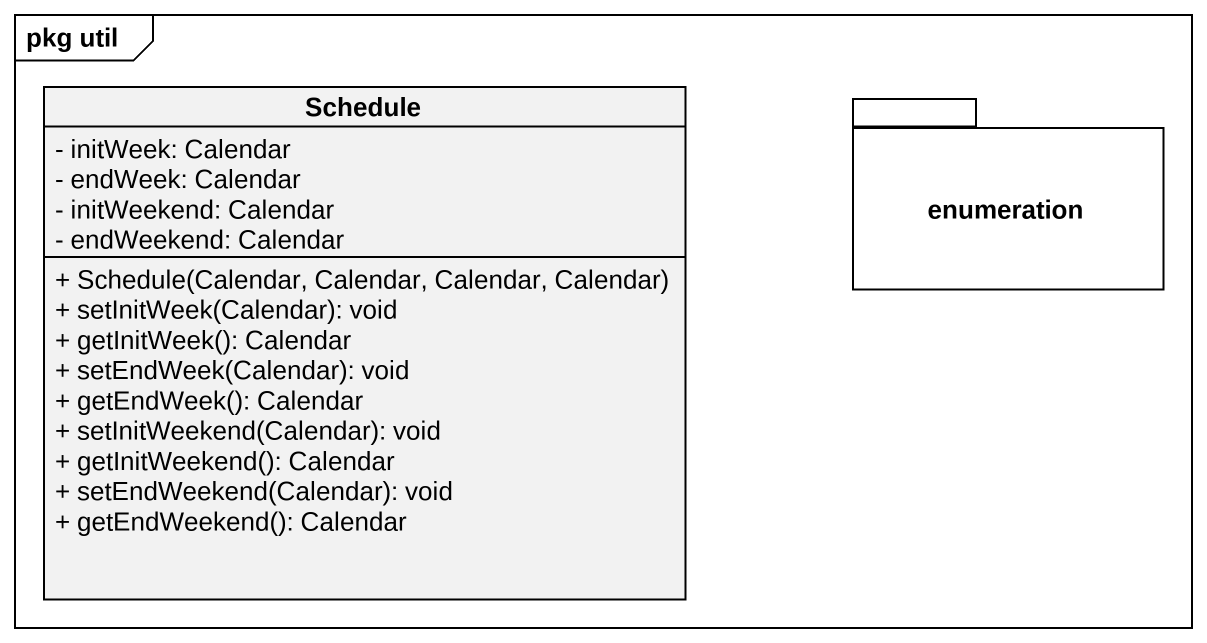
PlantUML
@startuml
mainframe pkg util
hide circle
hide empty members
skinparam classAttributeIconSize 0
class Schedule {
  - initWeek: Calendar
  - endWeek: Calendar
  - initWeekend: Calendar
  - endWeekend: Calendar
  + Schedule(Calendar, Calendar, Calendar, Calendar)
  + setInitWeek(Calendar): void
  + getInitWeek(): Calendar
  + setEndWeek(Calendar): void
  + getEndWeek(): Calendar
  + setInitWeekend(Calendar): void
  + getInitWeekend(): Calendar
  + setEndWeekend(Calendar): void
  + getEndWeekend(): Calendar
}
package enumeration {
}
@enduml
